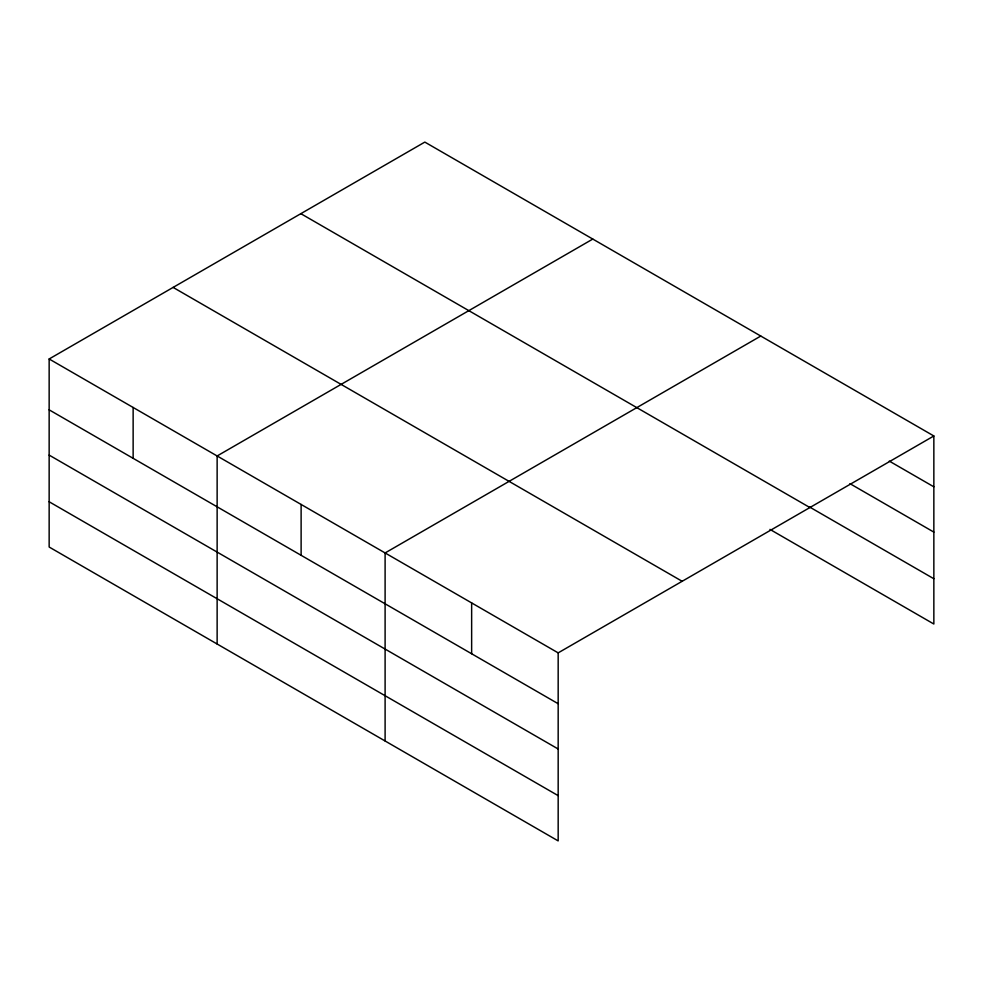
<?xml version="1.0" encoding="UTF-8"?>
<svg xmlns="http://www.w3.org/2000/svg" width="983" height="983" viewBox="0 0 983 983"><rect width="100%" height="100%" fill="white"/><g stroke="black" fill="none" stroke-linecap="round" stroke-linejoin="round"><path stroke-width="1.47" d="M49.15 358.979L558.172 652.872L558.172 840.907L49.15 547.027L49.15 358.979L424.828 142.093L933.85 435.973L933.85 624.021L769.959 529.395M592.798 239.066L217.132 455.965L217.132 644.012M760.781 336.051L385.103 552.95L385.103 740.985M558.172 652.872L933.85 435.973M889.271 461.088L933.85 486.818M849.939 483.648L933.85 532.098M809.292 506.835L933.85 578.741M300.847 213.667L809.881 507.547M173.119 287.405L682.153 581.285M49.15 409.837L558.172 703.717M49.15 455.104L558.172 748.997M49.15 501.76L558.172 795.64M471.643 602.911L471.643 653.756M301.117 504.451L301.117 555.309M133.135 407.478L133.135 458.324"/></g></svg>
